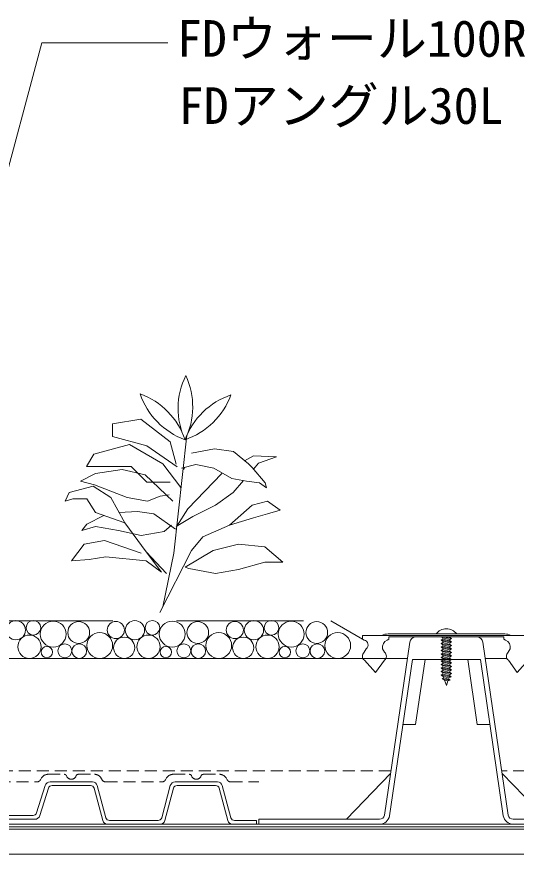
# Model space of a CAD drawing. Units: millimetres, scale not verified. Extents: x -1485 to 1485, y -1050 to 1050.
# Drawn here: x -247.1 to -47.3, y -228.8 to 106.5 of the extents above; entities that cross this region are included whole.
import ezdxf
from ezdxf.enums import TextEntityAlignment as Align

# ---------------------------------------------------------------- set-up
doc = ezdxf.new("R2010")
doc.units = ezdxf.units.MM
doc.header["$LTSCALE"] = 4
doc.linetypes.add('DASHED1', pattern=[1.8, 1.2, -0.6])
doc.linetypes.add('USER1', pattern=[19.05, 12.7, -6.35])
for name, color, linetype, lineweight in [('0-4_BOUSUI', 1, 'Continuous', 18), ('0-6_dannnetu', 6, 'Continuous', 18), ('0-7_KANAMONO', 4, 'Continuous', 18), ('0-9_MOJI', 7, 'Continuous', 18), ('0-A_ecom', 7, 'Continuous', 18), ('0-B_GREEN', 3, 'Continuous', 18), ('0-C_FD-L', 8, 'DASHED1', 18)]:
    doc.layers.add(name, color=color, linetype=linetype, lineweight=lineweight)
doc.styles.add('ＭＳ ゴシック', font='')
doc.styles.get('ＭＳ ゴシック').set_extended_font_data('MS Gothic')

msp = doc.modelspace()

# ---------------------------------------------------------------- linework, layer by layer
at = {"layer": '0-4_BOUSUI'}
for p, q in [((644.8, -217.801), (-325.876, -217.801)), ((644.8, -217.801), (-325.876, -217.801)), ((644.8, -218.801), (-774.602, -218.801))]:
    msp.add_line(p, q, dxfattribs=at)
msp.add_lwpolyline([(-325.876, -216.801), (24.124, -216.801), (24.124, -217.801), (-325.876, -217.801)], close=True, dxfattribs=at)
msp.add_lwpolyline([(-325.876, -216.801), (24.124, -216.801), (24.124, -217.801), (-325.876, -217.801)], close=True, dxfattribs=at)
at = {"layer": '0-6_dannnetu'}
msp.add_line((644.8, -228.801), (-774.602, -228.801), dxfattribs=at)
at = {"layer": '0-7_KANAMONO'}
for p, q in [((-98.589, -140.601), (-51.92, -140.601)), ((-77.355, -143.101), (-73.155, -143.801)), ((-76.755, -141.801), (-73.155, -142.401)), ((-73.855, -142.805), (-76.655, -142.105)), ((-73.855, -143.397), (-76.655, -142.697)), ((-73.855, -144.205), (-76.655, -143.505)), ((-73.855, -144.797), (-76.655, -144.097)), ((-73.855, -141.997), (-74.638, -141.801)), ((-73.855, -141.997), (-73.855, -141.801)), ((-108.093, -147.947), (-107.304, -146.555)), ((-100.774, -146.555), (-99.984, -147.947)), ((-77.355, -144.501), (-73.155, -145.201)), ((-77.355, -145.901), (-73.155, -146.601)), ((-77.355, -147.301), (-73.155, -148.001)), ((-73.855, -145.605), (-76.655, -144.905)), ((-73.855, -146.197), (-76.655, -145.497)), ((-73.855, -147.005), (-76.655, -146.305)), ((-73.855, -147.597), (-76.655, -146.897)), ((-50.525, -147.947), (-49.735, -146.555)), ((-77.355, -148.701), (-73.155, -149.401)), ((-77.355, -150.101), (-73.155, -150.801)), ((-73.855, -148.405), (-76.655, -147.705)), ((-73.855, -148.997), (-76.655, -148.297)), ((-73.855, -149.805), (-76.655, -149.105)), ((-73.855, -150.397), (-76.655, -149.697)), ((-73.855, -151.205), (-76.655, -150.505)), ((-77.355, -151.501), (-73.155, -152.201)), ((-77.355, -152.901), (-73.155, -153.601)), ((-73.855, -151.797), (-76.655, -151.097)), ((-73.855, -152.605), (-76.655, -151.905)), ((-73.855, -153.197), (-76.655, -152.497)), ((-73.855, -154.005), (-76.655, -153.305)), ((-73.855, -154.597), (-76.655, -153.897)), ((-77.355, -154.301), (-73.155, -155.001)), ((-77.355, -155.701), (-73.155, -156.401)), ((-77.355, -157.101), (-73.314, -157.774)), ((-77.355, -157.101), (-73.314, -157.774)), ((-73.855, -155.405), (-76.655, -154.705)), ((-73.855, -155.997), (-76.655, -155.297)), ((-73.855, -156.805), (-76.655, -156.105)), ((-73.918, -157.381), (-76.655, -156.697)), ((-76.916, -158.574), (-73.777, -159.097)), ((-76.916, -158.574), (-73.777, -159.097)), ((-74.192, -158.164), (-76.521, -157.582)), ((-74.368, -158.668), (-76.311, -158.183)), ((-74.628, -159.412), (-76.001, -159.068))]:
    msp.add_line(p, q, dxfattribs=at)
for points in [[(-108.154, -143.043), (-108.861, -142.701), (-108.861, -141.201), (-41.648, -141.201), (-41.648, -142.701), (-42.356, -143.043)], [(-98.217, -141.801), (-98.217, -142.701), (-98.924, -143.043)], [(-51.585, -143.043), (-52.293, -142.701), (-52.293, -141.801), (-98.217, -141.801)], [(-77.181, -141.801), (-76.655, -142.105), (-76.655, -142.697), (-77.355, -143.101), (-76.655, -143.505), (-76.655, -144.097), (-77.355, -144.501), (-76.655, -144.905), (-76.655, -145.497), (-77.355, -145.901), (-76.655, -146.305), (-76.655, -146.897), (-77.355, -147.301), (-76.655, -147.705), (-76.655, -148.297), (-77.355, -148.701), (-76.655, -149.105), (-76.655, -149.697), (-77.355, -150.101), (-76.655, -150.505), (-76.655, -151.097), (-77.355, -151.501), (-76.655, -151.905), (-76.655, -152.497), (-77.355, -152.901), (-76.655, -153.305), (-76.655, -153.897), (-77.355, -154.301), (-76.655, -154.705), (-76.655, -155.297), (-77.355, -155.701), (-76.655, -156.105), (-76.655, -156.697), (-77.355, -157.101), (-76.521, -157.582), (-76.311, -158.183), (-76.916, -158.574), (-76.001, -159.068), (-75.255, -161.201), (-74.628, -159.412)], [(-74.628, -159.412), (-73.777, -159.097), (-74.368, -158.668), (-74.192, -158.164), (-73.314, -157.774), (-73.918, -157.381), (-73.855, -157.201), (-73.855, -156.805), (-73.155, -156.401), (-73.855, -155.997), (-73.855, -155.405), (-73.155, -155.001), (-73.855, -154.597), (-73.855, -154.005), (-73.155, -153.601), (-73.855, -153.197), (-73.855, -152.605), (-73.155, -152.201), (-73.855, -151.797), (-73.855, -151.205), (-73.155, -150.801), (-73.855, -150.397), (-73.855, -149.805), (-73.155, -149.401), (-73.855, -148.997), (-73.855, -148.405), (-73.155, -148.001), (-73.855, -147.597), (-73.855, -147.005), (-73.155, -146.601), (-73.855, -146.197), (-73.855, -145.605), (-73.155, -145.201), (-73.855, -144.797), (-73.855, -144.205), (-73.155, -143.801), (-73.855, -143.397), (-73.855, -142.805), (-73.155, -142.401), (-73.855, -141.997)], [(-100.063, -151.115), (-103.539, -156.001), (-108.015, -151.115)], [(-42.494, -151.115), (-46.97, -156.001), (-50.446, -151.115)]]:
    msp.add_lwpolyline(points, dxfattribs=at)
for centre, radius, start, end in [((-98.589, -146.109), 5.508, 90, 116.99147), ((-75.255, -143.601), 5.1, 36.03188, 143.96812), ((-51.92, -146.109), 5.508, 63.00853, 90), ((-108.563, -145.001), 2, 309.01589, 78.18299), ((-97.523, -146.024), 3.294, 115.18273, 189.26669), ((-52.987, -146.024), 3.294, 350.73331, 64.81727), ((-106.834, -149.501), 2, 129.0159, 233.82139), ((-101.244, -149.501), 2, 306.17861, 50.9841), ((-49.266, -149.501), 2, 129.0159, 233.82139)]:
    msp.add_arc(centre, radius, start, end, dxfattribs=at)
at = {"layer": '0-9_MOJI'}
for p, q in [((-294.724, -119.301), (-237.024, 96.039)), ((-237.024, 96.039), (-186.622, 96.039))]:
    msp.add_line(p, q, dxfattribs=at)
at = {"layer": '0-A_ecom', "color": 150}
for p, q in [((-100.004, -213.091), (-89.868, -143.938)), ((-87.394, -141.801), (-63.115, -141.801)), ((-60.641, -143.938), (-50.505, -213.091)), ((-83.799, -150.801), (-87.61, -176.801)), ((-66.71, -150.801), (-62.899, -176.801)), ((-92.663, -176.801), (-87.61, -176.801)), ((-62.899, -176.801), (-57.846, -176.801)), ((-97.578, -196.538), (-115.206, -214.801)), ((-52.932, -196.538), (-35.303, -214.801))]:
    msp.add_line(p, q, dxfattribs=at)
at = {"layer": '0-A_ecom', "color": 1}
msp.add_line((644.8, -217.801), (-325.876, -217.801), dxfattribs=at)
msp.add_line((644.8, -217.801), (-325.876, -217.801), dxfattribs=at)
at = {"layer": '0-A_ecom', "color": 150}
for points in [[(-52.484, -213.381), (-61.657, -150.801), (-88.852, -150.801), (-98.025, -213.381)], [(-101.983, -216.801), (-150.255, -216.801), (-150.255, -214.801), (-101.983, -214.801)], [(-48.526, -214.801), (-0.255, -214.801), (-0.255, -216.801), (-48.526, -216.801)]]:
    msp.add_lwpolyline(points, dxfattribs=at)
at = {"layer": '0-A_ecom'}
for centre, radius in [((-247.406, -139.112), 3.851), ((-240.381, -138.137), 2.929), ((-232.487, -140.675), 5.17), ((-222.289, -140.058), 4.364), ((-207.45, -139.036), 3.421), ((-199.811, -139.112), 3.851), ((-192.786, -138.137), 2.929), ((-184.891, -140.675), 5.17), ((-174.693, -140.058), 4.364), ((-159.855, -139.036), 3.421), ((-152.215, -139.112), 3.851), ((-145.19, -138.137), 2.929), ((-137.295, -140.675), 5.17), ((-127.098, -140.058), 4.364), ((-213.884, -145.243), 5.158), ((-166.289, -145.243), 5.158), ((-118.693, -145.243), 5.158), ((-241.985, -145.73), 4.671), ((-204.111, -146.147), 4.253), ((-194.389, -145.73), 4.671), ((-156.515, -146.147), 4.253), ((-146.794, -145.73), 4.671), ((-235.041, -147.855), 2.261), ((-227.832, -147.368), 2.774), ((-222.043, -147.472), 2.929), ((-187.445, -147.855), 2.261), ((-180.237, -147.368), 2.774), ((-174.447, -147.472), 2.929), ((-139.85, -147.855), 2.261), ((-132.641, -147.368), 2.774), ((-126.852, -147.472), 2.929)]:
    msp.add_circle(centre, radius, dxfattribs=at)
at = {"layer": '0-A_ecom', "color": 150}
for centre, radius, start, end in [((-87.394, -144.301), 2.5, 90, 171.66123), ((-63.115, -144.301), 2.5, 8.33877, 90), ((-101.983, -212.801), 2, 270, 351.66123), ((-101.983, -212.801), 4, 270, 351.66123), ((-48.526, -212.801), 4, 188.33877, 270), ((-48.526, -212.801), 2, 188.33877, 270)]:
    msp.add_arc(centre, radius, start, end, dxfattribs=at)
at = {"layer": '0-B_GREEN'}
for p, q in [((-179.035, -61.067), (-184.279, -108.271)), ((-177.192, -68.206), (-167.941, -66.471)), ((-167.941, -66.471), (-160.425, -67.628)), ((-160.425, -67.628), (-154.354, -72.542)), ((-155.938, -71.26), (-152.358, -69.255)), ((-152.358, -69.255), (-143.238, -69.762)), ((-143.238, -69.762), (-150.331, -72.295)), ((-181.239, -74.277), (-175.458, -72.831)), ((-175.458, -72.831), (-168.23, -74.277)), ((-154.354, -72.542), (-152.909, -73.988)), ((-150.331, -72.295), (-152.36, -74.628)), ((-215.517, -76.349), (-221.597, -79.389)), ((-204.876, -74.829), (-215.517, -76.349)), ((-179.962, -73.957), (-180.226, -74.829)), ((-178.706, -90.536), (-165.025, -76.349)), ((-168.23, -74.277), (-161.003, -78.324)), ((-152.909, -73.988), (-147.705, -80.058)), ((-221.597, -79.389), (-216.023, -80.909)), ((-161.003, -78.324), (-155.221, -79.48)), ((-156.378, -79.249), (-160.465, -83.949)), ((-155.221, -79.48), (-150.018, -80.058)), ((-150.018, -80.058), (-147.127, -82.082)), ((-147.705, -80.058), (-147.127, -82.082)), ((-216.53, -81.416), (-226.157, -83.949)), ((-209.436, -85.976), (-216.53, -81.416)), ((-216.023, -80.909), (-202.849, -85.976)), ((-226.157, -83.949), (-227.677, -87.496)), ((-227.677, -87.496), (-224.637, -86.483)), ((-224.637, -86.483), (-219.063, -86.483)), ((-219.063, -86.483), (-215.517, -92.056)), ((-202.849, -85.976), (-194.742, -87.496)), ((-194.742, -87.496), (-189.675, -85.469)), ((-189.675, -85.469), (-186.128, -84.963)), ((-160.465, -83.949), (-167.559, -89.016)), ((-167.559, -89.016), (-176.679, -93.577)), ((-161.985, -97.123), (-152.865, -89.016)), ((-152.865, -89.016), (-146.784, -87.496)), ((-212.23, -93.2), (-219.063, -96.617)), ((-183.595, -98.643), (-192.209, -92.563)), ((-176.679, -93.577), (-183.266, -97.63)), ((-178.706, -90.536), (-183.085, -97.519)), ((-146.784, -92.563), (-152.358, -94.083)), ((-219.063, -96.617), (-221.09, -99.15)), ((-203.863, -96.11), (-195.249, -107.764)), ((-188.155, -99.657), (-185.115, -97.123)), ((-172.626, -101.684), (-161.985, -97.123)), ((-152.358, -94.083), (-161.985, -97.123)), ((-221.09, -99.15), (-215.517, -97.63)), ((-215.517, -97.63), (-206.396, -99.15)), ((-206.396, -99.15), (-197.276, -101.177)), ((-197.276, -101.177), (-188.155, -99.657)), ((-211.97, -103.204), (-220.077, -104.724)), ((-197.276, -108.271), (-211.97, -103.204)), ((-177.186, -107.257), (-172.626, -101.684)), ((-220.077, -104.724), (-225.144, -111.311)), ((-189.853, -132.085), (-177.186, -107.257)), ((-179.719, -113.844), (-168.572, -107.257)), ((-168.572, -107.257), (-158.438, -104.724)), ((-158.438, -104.724), (-147.798, -105.737)), ((-147.798, -105.737), (-140.704, -111.817)), ((-218.05, -110.804), (-211.463, -109.791)), ((-211.463, -109.791), (-195.249, -111.311)), ((-195.249, -107.764), (-189.169, -115.871)), ((-195.249, -107.764), (-187.142, -116.378)), ((-184.279, -108.271), (-188.636, -129.699)), ((-225.144, -111.311), (-218.05, -110.804)), ((-195.249, -111.311), (-189.169, -115.871)), ((-178.199, -114.351), (-179.719, -113.844)), ((-147.798, -111.817), (-158.438, -114.858)), ((-140.704, -111.817), (-147.798, -111.817)), ((-167.559, -116.378), (-178.199, -114.351)), ((-158.438, -114.858), (-167.559, -116.378))]:
    msp.add_line(p, q, dxfattribs=at)
for points in [[(-183.27, -72.71), (-185.685, -63.696), (-197.472, -54.577), (-208.772, -56.442), (-208.772, -61.623), (-195.033, -65.305), (-182.855, -73.746)], [(-185.654, -79.86), (-194.984, -79.86), (-201.255, -73.589), (-219.139, -73.589), (-216.252, -68.589), (-202.022, -64.776), (-188.646, -72.498), (-181.404, -81.932)], [(-184.608, -87.496), (-195.756, -76.856), (-204.876, -74.829)], [(-215.517, -92.056), (-203.863, -96.11), (-209.436, -85.976)], [(-146.784, -87.496), (-141.717, -91.043), (-146.784, -92.563)], [(-192.209, -92.563), (-198.796, -91.55), (-206.133, -91.981)]]:
    msp.add_lwpolyline(points, dxfattribs=at)
for centre, start, end in [((-152.863, -50.33), 153.71754, 204.97119), ((-206.377, -49.718), 333.71754, 24.97119), ((-207.876, -72.383), 18.71754, 69.97119), ((-169.603, -34.976), 198.71754, 249.97119), ((-189.291, -34.751), 288.71754, 339.97119), ((-151.884, -73.024), 108.71754, 159.97119)]:
    msp.add_arc(centre, 29.678, start, end, dxfattribs=at)
at = {"layer": '0-C_FD-L', "color": 4, "linetype": 'USER1'}
for p in [(-259.375, -135.401), (-108.861, -142.701)]:
    msp.add_line(p, (-121.505, -135.401), dxfattribs=at)
at = {"layer": '0-C_FD-L', "color": 4, "linetype": 'Continuous'}
for p, q in [((-323.255, -150.401), (-90.693, -150.401)), ((-59.816, -150.401), (-51.052, -150.401))]:
    msp.add_line(p, q, dxfattribs=at)
at = {"layer": '0-C_FD-L'}
for p, q in [((-97.411, -195.401), (-319.376, -195.401)), ((-234.556, -196.801), (-228.083, -196.801)), ((-222.426, -196.801), (-215.953, -196.801)), ((-184.556, -196.801), (-178.083, -196.801)), ((-172.426, -196.801), (-165.953, -196.801)), ((402.589, -195.401), (-53.098, -195.401)), ((-261.605, -199.801), (-238.904, -199.801)), ((-237.618, -199.073), (-237.129, -198.257)), ((-213.381, -198.257), (-212.892, -199.073)), ((-211.605, -199.801), (-188.904, -199.801)), ((-187.618, -199.073), (-187.129, -198.257)), ((-163.381, -198.257), (-162.892, -199.073)), ((-161.605, -199.801), (-150.255, -199.801))]:
    msp.add_line(p, q, dxfattribs=at)
at = {"layer": '0-C_FD-L', "linetype": 'Continuous'}
for p, q in [((-233.72, -199.801), (-216.789, -199.801)), ((-183.72, -199.801), (-166.789, -199.801)), ((-239.11, -212.189), (-235.652, -201.283)), ((-234.402, -202.413), (-237.86, -213.318)), ((-217.557, -201.301), (-232.953, -201.301)), ((-212.65, -215.318), (-216.108, -202.413)), ((-214.857, -201.283), (-211.399, -214.189)), ((-189.11, -214.189), (-185.652, -201.283)), ((-184.402, -202.413), (-187.86, -215.318)), ((-167.557, -201.301), (-182.953, -201.301)), ((-162.65, -215.318), (-166.108, -202.413)), ((-164.857, -201.283), (-161.399, -214.189)), ((-259.95, -213.301), (-240.559, -213.301)), ((-239.792, -214.801), (-260.718, -214.801)), ((-189.792, -216.801), (-210.718, -216.801)), ((-209.95, -215.301), (-190.559, -215.301))]:
    msp.add_line(p, q, dxfattribs=at)
msp.add_lwpolyline([(-159.95, -215.301), (-151.255, -215.301), (-151.255, -216.801), (-160.718, -216.801)], dxfattribs=at)
at = {"layer": '0-C_FD-L'}
for centre, radius, start, end in [((-234.556, -199.801), 3, 90, 149.03624), ((-228.083, -197.801), 1, 19.47122, 90), ((-225.255, -196.801), 2, 199.47122, 340.52878), ((-222.426, -197.801), 1, 90, 160.52878), ((-215.953, -199.801), 3, 30.96376, 90), ((-184.556, -199.801), 3, 90, 149.03624), ((-178.083, -197.801), 1, 19.47122, 90), ((-175.255, -196.801), 2, 199.47122, 340.52878), ((-172.426, -197.801), 1, 90, 160.52878), ((-165.953, -199.801), 3, 30.96376, 90), ((-238.904, -198.301), 1.5, 270, 329.03624), ((-211.605, -198.301), 1.5, 210.96376, 270), ((-188.904, -198.301), 1.5, 270, 329.03624), ((-161.605, -198.301), 1.5, 210.96376, 270)]:
    msp.add_arc(centre, radius, start, end, dxfattribs=at)
at = {"layer": '0-C_FD-L', "linetype": 'Continuous'}
for centre, radius, start, end in [((-233.72, -201.801), 2, 90, 165), ((-216.789, -201.801), 2, 15, 90), ((-183.72, -201.801), 2, 90, 165), ((-166.789, -201.801), 2, 15, 90), ((-232.953, -202.801), 1.5, 90, 165), ((-217.557, -202.801), 1.5, 15, 90), ((-182.953, -202.801), 1.5, 90, 165), ((-167.557, -202.801), 1.5, 15, 90), ((-240.559, -211.801), 1.5, 270, 345), ((-239.792, -212.801), 2, 270, 345), ((-209.95, -213.801), 1.5, 195, 270), ((-190.559, -213.801), 1.5, 270, 345), ((-159.95, -213.801), 1.5, 195, 270), ((-210.718, -214.801), 2, 195, 270), ((-189.792, -214.801), 2, 270, 345), ((-160.718, -214.801), 2, 195, 270)]:
    msp.add_arc(centre, radius, start, end, dxfattribs=at)

# ---------------------------------------------------------------- texts
at = {"layer": '0-9_MOJI', "style": 'ＭＳ ゴシック'}
for s, p in [('FDウォール100R', (-182.992, 86.039)), ('FDアングル30L', (-182.265, 59.151))]:
    msp.add_text(s, height=14.66, dxfattribs=at).set_placement(p, align=Align.BOTTOM_LEFT)

doc.saveas('drawing.dxf')
